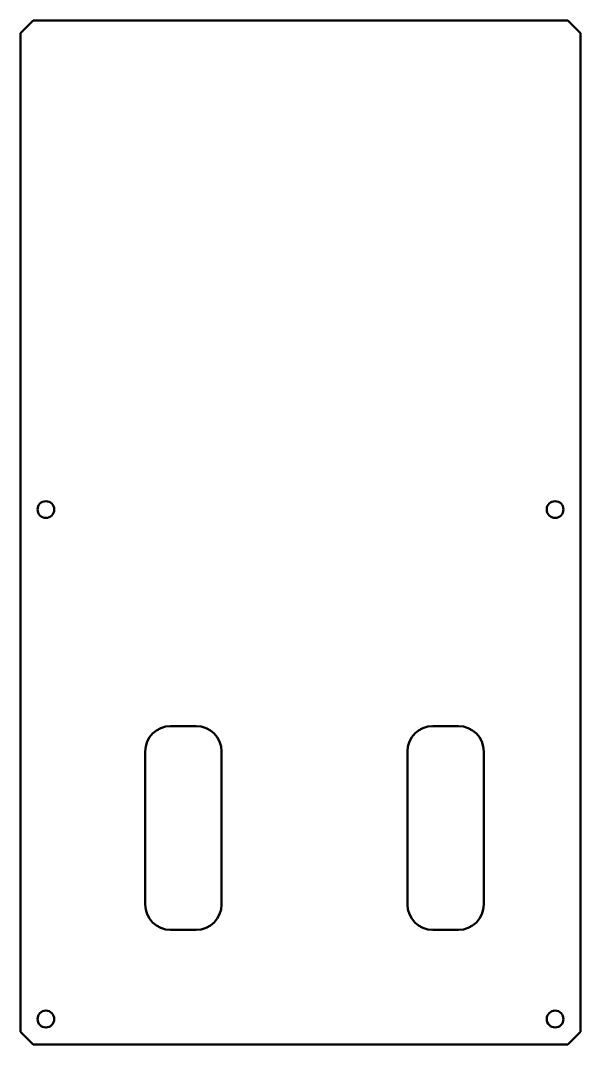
# Model space of a CAD drawing. Header units: inches. Extents: x 17901 to 26602, y 9673 to 14036.
# Drawn here: x 20564.8 to 20784.8, y 10567.2 to 10969.2 of the extents above; entities that cross this region are included whole.
import ezdxf

# ---------------------------------------------------------------- set-up
doc = ezdxf.new("R2010")
doc.units = ezdxf.units.IN
doc.header["$MEASUREMENT"] = 0
doc.layers.add('粗实线', color=7, linetype='Continuous', lineweight=50)

msp = doc.modelspace()

# ---------------------------------------------------------------- linework, layer by layer
at = {"layer": '粗实线', "ltscale": 0.176777}
for p, q in [((20564.821, 10964.183), (20569.821, 10969.183)), ((20779.821, 10969.183), (20784.821, 10964.183)), ((20564.821, 10572.183), (20569.821, 10567.183)), ((20779.821, 10567.183), (20784.821, 10572.183))]:
    msp.add_line(p, q, dxfattribs=at)
at = {"layer": '粗实线'}
for p, q in [((20779.821, 10969.183), (20569.821, 10969.183)), ((20564.821, 10818.183), (20564.821, 10964.183)), ((20784.821, 10818.183), (20784.821, 10964.183)), ((20564.821, 10818.183), (20564.821, 10572.183)), ((20784.821, 10818.183), (20784.821, 10572.183)), ((20613.821, 10622.183), (20613.821, 10682.183)), ((20643.821, 10682.183), (20643.821, 10622.183)), ((20716.821, 10622.183), (20716.821, 10682.183)), ((20746.821, 10682.183), (20746.821, 10622.183)), ((20779.821, 10567.183), (20569.821, 10567.183))]:
    msp.add_line(p, q, dxfattribs=at)
at = {"layer": '粗实线', "ltscale": 0.25}
for p, q in [((20633.821, 10692.183), (20623.821, 10692.183)), ((20736.821, 10692.183), (20726.821, 10692.183)), ((20623.821, 10612.183), (20633.821, 10612.183)), ((20726.821, 10612.183), (20736.821, 10612.183))]:
    msp.add_line(p, q, dxfattribs=at)
at = {"layer": '粗实线'}
for centre in [(20574.821, 10777.183), (20774.821, 10777.183), (20574.821, 10577.183), (20774.821, 10577.183)]:
    msp.add_circle(centre, 3.3, dxfattribs=at)
for centre, start, end in [((20623.821, 10682.183), 90, 180), ((20633.821, 10682.183), 360, 90), ((20726.821, 10682.183), 90, 180), ((20736.821, 10682.183), 360, 90), ((20623.821, 10622.183), 180, 270), ((20633.821, 10622.183), 270, 0), ((20726.821, 10622.183), 180, 270), ((20736.821, 10622.183), 270, 0)]:
    msp.add_arc(centre, 10, start, end, dxfattribs=at)

doc.saveas('drawing.dxf')
